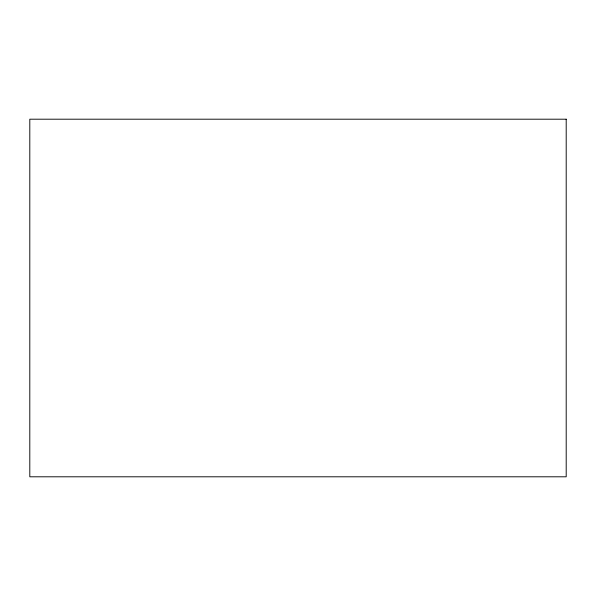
<?xml version="1.0" encoding="UTF-8"?>
<svg xmlns="http://www.w3.org/2000/svg" width="596" height="596" viewBox="0 0 596 596"><rect width="100%" height="100%" fill="white"/><g stroke="black" fill="none" stroke-linecap="round" stroke-linejoin="round"><path stroke-width="0.89" d="M566.2 119.2L29.8 119.2L29.8 476.8L566.2 476.8L566.2 119.2"/></g></svg>
